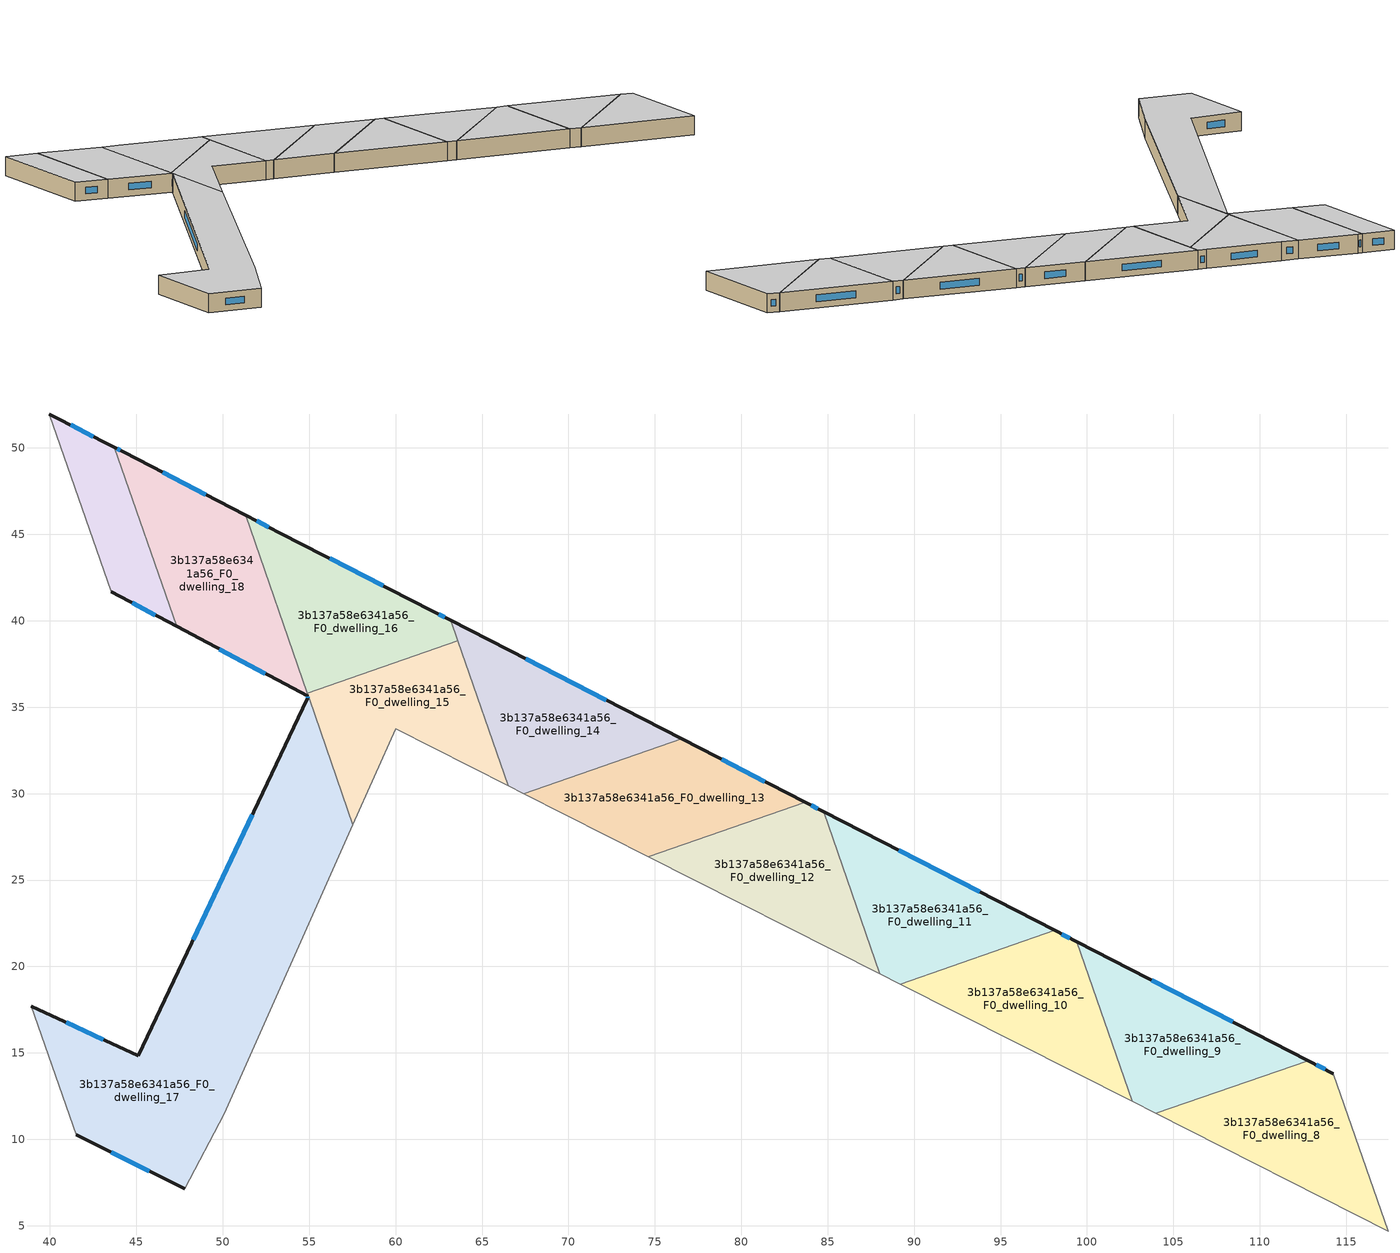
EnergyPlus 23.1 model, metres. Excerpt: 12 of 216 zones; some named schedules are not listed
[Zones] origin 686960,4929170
3b137a58e6341a56_F0_dwelling_10
 floor ground (EU_floor_Construction): 99.41,21.43 102.61,12.19 89.2,18.98 98.14,22.08 z0
 wall outside (EU_wall_Construction): 99.41,21.43 98.14,22.08 z0:3
 wall adiabatic (EU_wall_Construction): 89.2,18.98 102.61,12.19 z0:3
 wall to 3b137a58e6341a56_F0_dwelling_11 (EU_wall_Construction): 98.14,22.08 89.2,18.98 z0:3
 wall to 3b137a58e6341a56_F0_dwelling_9 (EU_wall_Construction): 102.61,12.19 99.41,21.43 z0:3
 window (EU_Window_Construction): 98.99,21.64 98.55,21.87 z0.98:2.02
 ceiling to 3b137a58e6341a56_F1_dwelling_10 (EU_floor_Construction): 102.61,12.19 99.41,21.43 98.14,22.08 89.2,18.98 z3
3b137a58e6341a56_F0_dwelling_11
 floor ground (EU_floor_Construction): 98.14,22.08 89.2,18.98 88.02,19.57 84.77,28.95 z0
 wall outside (EU_wall_Construction): 98.14,22.08 84.77,28.95 z0:3
 wall adiabatic (EU_wall_Construction): 88.02,19.57 89.2,18.98 z0:3
 wall to 3b137a58e6341a56_F0_dwelling_12 (EU_wall_Construction): 84.77,28.95 88.02,19.57 z0:3
 window (EU_Window_Construction): 93.79,24.31 89.11,26.71 z0.98:2.02
 ceiling to 3b137a58e6341a56_F1_dwelling_11 (EU_floor_Construction): 98.14,22.08 84.77,28.95 88.02,19.57 89.2,18.98 z3
3b137a58e6341a56_F0_dwelling_12
 floor ground (EU_floor_Construction): 84.77,28.95 88.02,19.57 74.62,26.35 83.69,29.5 z0
 wall outside (EU_wall_Construction): 84.77,28.95 83.69,29.5 z0:3
 wall adiabatic (EU_wall_Construction): 74.62,26.35 88.02,19.57 z0:3
 wall to 3b137a58e6341a56_F0_dwelling_13 (EU_wall_Construction): 83.69,29.5 74.62,26.35 z0:3
 window (EU_Window_Construction): 84.42,29.13 84.04,29.32 z0.98:2.02
 ceiling to 3b137a58e6341a56_F1_dwelling_12 (EU_floor_Construction): 88.02,19.57 84.77,28.95 83.69,29.5 74.62,26.35 z3
3b137a58e6341a56_F0_dwelling_13
 floor ground (EU_floor_Construction): 83.69,29.5 74.62,26.35 67.41,30 76.54,33.17 z0
 wall outside (EU_wall_Construction): 83.69,29.5 76.54,33.17 z0:3
 wall adiabatic (EU_wall_Construction): 67.41,30 74.62,26.35 z0:3
 wall to 3b137a58e6341a56_F0_dwelling_14 (EU_wall_Construction): 76.54,33.17 67.41,30 z0:3
 window (EU_Window_Construction): 81.36,30.69 78.87,31.98 z0.98:2.02
 ceiling to 3b137a58e6341a56_F1_dwelling_13 (EU_floor_Construction): 83.69,29.5 76.54,33.17 67.41,30 74.62,26.35 z3
3b137a58e6341a56_F0_dwelling_14
 floor ground (EU_floor_Construction): 76.54,33.17 67.41,30 66.52,30.46 63.2,40.03 z0
 wall outside (EU_wall_Construction): 76.54,33.17 63.2,40.03 z0:3
 wall adiabatic (EU_wall_Construction): 66.52,30.46 67.41,30 z0:3
 wall to 3b137a58e6341a56_F0_dwelling_15 (EU_wall_Construction): 63.61,38.84 66.52,30.46 z0:3
 wall to 3b137a58e6341a56_F0_dwelling_16 (EU_wall_Construction): 63.2,40.03 63.61,38.84 z0:3
 window (EU_Window_Construction): 72.2,35.4 67.54,37.8 z0.98:2.02
 ceiling to 3b137a58e6341a56_F1_dwelling_14 (EU_floor_Construction): 76.54,33.17 63.2,40.03 66.52,30.46 67.41,30 z3
3b137a58e6341a56_F0_dwelling_15
 floor ground (EU_floor_Construction): 63.61,38.84 66.52,30.46 60,33.75 57.54,28.21 54.89,35.82 z0
 wall adiabatic (EU_wall_Construction): 57.54,28.21 60,33.75 66.52,30.46 z0:3
 wall to 3b137a58e6341a56_F0_dwelling_17 (EU_wall_Construction): 55.03,35.42 57.54,28.21 z0:3
 wall to 3b137a58e6341a56_F0_dwelling_16 (EU_wall_Construction): 63.61,38.84 54.89,35.82 z0:3
 wall to 3b137a58e6341a56_F0_dwelling_18 (EU_wall_Construction): 54.89,35.82 55.03,35.42 z0:3
 ceiling to 3b137a58e6341a56_F1_dwelling_15 (EU_floor_Construction): 66.52,30.46 63.61,38.84 54.89,35.82 57.54,28.21 60,33.75 z3
3b137a58e6341a56_F0_dwelling_16
 floor ground (EU_floor_Construction): 62.15,40.56 63.2,40.03 63.61,38.84 54.89,35.82 51.32,46.11 53.32,45.07 z0
 wall outside (EU_wall_Construction): 63.2,40.03 62.15,40.56 53.32,45.07 51.32,46.11 z0:3
 wall to 3b137a58e6341a56_F0_dwelling_18 (EU_wall_Construction): 51.32,46.11 54.89,35.82 z0:3
 window (EU_Window_Construction): 52.67,45.41 51.97,45.77 / 59.28,42.03 56.19,43.61 / 62.86,40.2 62.49,40.39 z0.98:2.02
 ceiling to 3b137a58e6341a56_F1_dwelling_16 (EU_floor_Construction): 63.61,38.84 63.2,40.03 62.15,40.56 53.32,45.07 51.32,46.11 54.89,35.82 z3
3b137a58e6341a56_F0_dwelling_17
 floor ground (EU_floor_Construction): 55.03,35.42 57.54,28.21 50.1,11.49 47.81,7.13 41.52,10.25 38.93,17.7 45.1,14.83 54.89,35.5 z0
 wall outside (EU_wall_Construction): 54.89,35.5 45.1,14.83 38.93,17.7 / 41.52,10.25 47.81,7.13 z0:3
 wall to 3b137a58e6341a56_F0_dwelling_18 (EU_wall_Construction): 55.03,35.42 54.89,35.5 z0:3
 wall adiabatic (EU_wall_Construction): 47.81,7.13 50.1,11.49 57.54,28.21 z0:3
 wall to 3b137a58e6341a56_F0_dwelling_29 (EU_wall_Construction): 38.93,17.7 41.52,10.25 z0:3
 window (EU_Window_Construction): 51.7,28.77 48.28,21.55 / 43.56,9.24 45.76,8.15 / 43.09,15.76 40.94,16.77 z0.98:2.02
 ceiling to 3b137a58e6341a56_F1_dwelling_17 (EU_floor_Construction): 50.1,11.49 57.54,28.21 55.03,35.42 54.89,35.5 45.1,14.83 38.93,17.7 41.52,10.25 47.81,7.13 z3
3b137a58e6341a56_F0_dwelling_18
 floor ground (EU_floor_Construction): 51.32,46.11 55.03,35.42 54.89,35.5 54.95,35.63 47.33,39.67 43.74,50.03 44.24,49.77 z0
 wall outside (EU_wall_Construction): 47.33,39.67 54.95,35.63 54.89,35.5 / 51.32,46.11 44.24,49.77 43.74,50.03 z0:3
 wall to 3b137a58e6341a56_F0_dwelling_19 (EU_wall_Construction): 43.74,50.03 47.33,39.67 z0:3
 window (EU_Window_Construction): 54.93,35.59 54.91,35.54 / 49.81,38.36 52.47,36.95 / 44.08,49.86 43.9,49.95 / 49.02,47.3 46.54,48.58 z0.98:2.02
 ceiling to 3b137a58e6341a56_F1_dwelling_18 (EU_floor_Construction): 55.03,35.42 51.32,46.11 44.24,49.77 43.74,50.03 47.33,39.67 54.95,35.63 54.89,35.5 z3
3b137a58e6341a56_F0_dwelling_19
 floor ground (EU_floor_Construction): 43.74,50.03 47.33,39.67 43.54,41.68 39.97,51.96 z0
 wall outside (EU_wall_Construction): 43.74,50.03 39.97,51.96 / 43.54,41.68 47.33,39.67 z0:3
 wall to 3b137a58e6341a56_F0_dwelling_20 (EU_wall_Construction): 39.97,51.96 43.54,41.68 z0:3
 window (EU_Window_Construction): 42.51,50.66 41.2,51.33 / 44.77,41.03 46.1,40.33 z0.98:2.02
 ceiling to 3b137a58e6341a56_F1_dwelling_19 (EU_floor_Construction): 47.33,39.67 43.74,50.03 39.97,51.96 43.54,41.68 z3
3b137a58e6341a56_F0_dwelling_8
 floor ground (EU_floor_Construction): 114.26,13.8 117.42,4.7 103.98,11.5 112.79,14.55 z0
 wall outside (EU_wall_Construction): 114.26,13.8 112.79,14.55 z0:3
 wall adiabatic (EU_wall_Construction): 103.98,11.5 117.42,4.7 z0:3
 wall to 3b137a58e6341a56_F0_dwelling_9 (EU_wall_Construction): 112.79,14.55 103.98,11.5 z0:3
 wall to 3b137a58e6341a56_F0_dwelling_7 (EU_wall_Construction): 117.42,4.7 114.26,13.8 z0:3
 window (EU_Window_Construction): 113.78,14.04 113.27,14.31 z0.98:2.02
 ceiling to 3b137a58e6341a56_F1_dwelling_8 (EU_floor_Construction): 117.42,4.7 114.26,13.8 112.79,14.55 103.98,11.5 z3
3b137a58e6341a56_F0_dwelling_9
 floor ground (EU_floor_Construction): 112.79,14.55 103.98,11.5 102.61,12.19 99.41,21.43 z0
 wall outside (EU_wall_Construction): 112.79,14.55 99.41,21.43 z0:3
 wall adiabatic (EU_wall_Construction): 102.61,12.19 103.98,11.5 z0:3
 window (EU_Window_Construction): 108.44,16.79 103.76,19.19 z0.98:2.02
 ceiling to 3b137a58e6341a56_F1_dwelling_9 (EU_floor_Construction): 112.79,14.55 99.41,21.43 102.61,12.19 103.98,11.5 z3
[Building]
EU S2 Campaign: North Axis=0; Terrain=City; Solar Distribution=FullExterior
[Site:Location]
Bologna: Latitude=44.5; Longitude=11.25; Time Zone=1; Elevation=37
[SizingPeriod:WeatherFileDays]
AnnualSizingPeriod: Begin Month=1; Begin Day of Month=1; End Month=12; End Day of Month=31; Day of Week for Start Day=Monday; Use Weather File Daylight Saving Period=No; Use Weather File Rain and Snow Indicators=No
[MATERIAL]
EU_InternalMass_Material: Roughness=MediumRough; Thickness=0.1; Conductivity=1; Density=1800; Specific Heat=900; Thermal Absorptance=0.9; Solar Absorptance=0.7; Visible Absorptance=0.7
[MATERIAL:NOMASS] Roughness=MediumRough; Thermal Absorptance=0.9; Solar Absorptance=0.7; Visible Absorptance=0.7
Name | Thermal Resistance
EU_wall_NoMass | 0.905828
EU_floor_NoMass | 0.67114
[WINDOWMATERIAL:SIMPLEGLAZINGSYSTEM]
EU_Window_SimpleGlazing: UFactor=4.52486; Solar Heat Gain Coefficient=0.85; Visible Transmittance=0.85
[CONSTRUCTION]
EU_wall_Construction: EU_wall_NoMass
EU_floor_Construction: EU_floor_NoMass
EU_Window_Construction: EU_Window_SimpleGlazing
EU_InternalMass_Construction: EU_InternalMass_Material
[ZONE] Type=1; Multiplier=1; Ceiling Height=autocalculate; Floor Area=autocalculate; Part of Total Floor Area=Yes
Name | Volume
3b137a58e6341a56_F0_dwelling_0; 3b137a58e6341a56_F1_dwelling_0; 3b137a58e6341a56_F2_dwelling_0; 3b137a58e6341a56_F3_dwelling_0; 3b137a58e6341a56_F4_dwelling_0; 3b137a58e6341a56_F5_dwelling_0 | 167.907
3b137a58e6341a56_F6_dwelling_0 | 108.262
3b137a58e6341a56_F0_dwelling_1; 3b137a58e6341a56_F1_dwelling_1; 3b137a58e6341a56_F2_dwelling_1; 3b137a58e6341a56_F3_dwelling_1; 3b137a58e6341a56_F4_dwelling_1; 3b137a58e6341a56_F5_dwelling_1 | 167.912
3b137a58e6341a56_F6_dwelling_1 | 106.897
3b137a58e6341a56_F0_dwelling_10 | 167.909
3b137a58e6341a56_F6_dwelling_10 | 123.267
3b137a58e6341a56_F0_dwelling_11 | 167.903
3b137a58e6341a56_F0_dwelling_12; 3b137a58e6341a56_F0_dwelling_9 | 167.899
3b137a58e6341a56_F0_dwelling_13; 3b137a58e6341a56_F0_dwelling_2; 3b137a58e6341a56_F1_dwelling_2; 3b137a58e6341a56_F2_dwelling_2; 3b137a58e6341a56_F3_dwelling_2; 3b137a58e6341a56_F4_dwelling_2; 3b137a58e6341a56_F5_dwelling_2 | 167.9
3b137a58e6341a56_F0_dwelling_14 | 167.892
3b137a58e6341a56_F0_dwelling_15; 3b137a58e6341a56_F0_dwelling_3; 3b137a58e6341a56_F1_dwelling_3; 3b137a58e6341a56_F2_dwelling_3; 3b137a58e6341a56_F3_dwelling_3; 3b137a58e6341a56_F4_dwelling_3; 3b137a58e6341a56_F5_dwelling_3; 3b137a58e6341a56_F0_dwelling_5; 3b137a58e6341a56_F1_dwelling_5; 3b137a58e6341a56_F2_dwelling_5; 3b137a58e6341a56_F3_dwelling_5; 3b137a58e6341a56_F4_dwelling_5; 3b137a58e6341a56_F5_dwelling_5 | 167.914
3b137a58e6341a56_F0_dwelling_16 | 167.887
3b137a58e6341a56_F0_dwelling_17 | 514.871
3b137a58e6341a56_F0_dwelling_18 | 194.532
3b137a58e6341a56_F0_dwelling_19 | 95.7202
3b137a58e6341a56_F6_dwelling_2 | 112.59
3b137a58e6341a56_F6_dwelling_3 | 113.398
3b137a58e6341a56_F0_dwelling_4; 3b137a58e6341a56_F1_dwelling_4; 3b137a58e6341a56_F2_dwelling_4; 3b137a58e6341a56_F3_dwelling_4; 3b137a58e6341a56_F4_dwelling_4; 3b137a58e6341a56_F5_dwelling_4 | 167.882
3b137a58e6341a56_F6_dwelling_4 | 121.302
3b137a58e6341a56_F6_dwelling_5 | 120.108
3b137a58e6341a56_F0_dwelling_6; 3b137a58e6341a56_F1_dwelling_6; 3b137a58e6341a56_F2_dwelling_6; 3b137a58e6341a56_F3_dwelling_6; 3b137a58e6341a56_F4_dwelling_6; 3b137a58e6341a56_F5_dwelling_6 | 167.893
3b137a58e6341a56_F6_dwelling_6 | 120.806
3b137a58e6341a56_F0_dwelling_7; 3b137a58e6341a56_F1_dwelling_7; 3b137a58e6341a56_F2_dwelling_7; 3b137a58e6341a56_F3_dwelling_7; 3b137a58e6341a56_F4_dwelling_7; 3b137a58e6341a56_F5_dwelling_7 | 167.877
3b137a58e6341a56_F6_dwelling_7 | 117.447
3b137a58e6341a56_F0_dwelling_8 | 167.924
3b137a58e6341a56_F6_dwelling_8 | 120.493
3b137a58e6341a56_F6_dwelling_9 | 118.754
[INTERNALMASS] Construction=EU_InternalMass_Construction
Name | Zone or ZoneList | Surface Area
3b137a58e6341a56_F0_dwelling_0_EU_InternalMass | 3b137a58e6341a56_F0_dwelling_0 | 55.9705
3b137a58e6341a56_F0_dwelling_1_EU_InternalMass | 3b137a58e6341a56_F0_dwelling_1 | 55.9655
3b137a58e6341a56_F0_dwelling_2_EU_InternalMass | 3b137a58e6341a56_F0_dwelling_2 | 55.9679
3b137a58e6341a56_F0_dwelling_3_EU_InternalMass | 3b137a58e6341a56_F0_dwelling_3 | 55.9704
3b137a58e6341a56_F0_dwelling_4_EU_InternalMass | 3b137a58e6341a56_F0_dwelling_4 | 55.9579
3b137a58e6341a56_F0_dwelling_5_EU_InternalMass | 3b137a58e6341a56_F0_dwelling_5 | 55.9728
3b137a58e6341a56_F0_dwelling_6_EU_InternalMass | 3b137a58e6341a56_F0_dwelling_6 | 55.9654
3b137a58e6341a56_F0_dwelling_7_EU_InternalMass | 3b137a58e6341a56_F0_dwelling_7 | 55.9592
3b137a58e6341a56_F0_dwelling_8_EU_InternalMass | 3b137a58e6341a56_F0_dwelling_8 | 55.9697
3b137a58e6341a56_F0_dwelling_9_EU_InternalMass | 3b137a58e6341a56_F0_dwelling_9 | 55.9686
3b137a58e6341a56_F0_dwelling_10_EU_InternalMass | 3b137a58e6341a56_F0_dwelling_10 | 55.9659
3b137a58e6341a56_F0_dwelling_11_EU_InternalMass | 3b137a58e6341a56_F0_dwelling_11 | 55.9661
3b137a58e6341a56_F0_dwelling_12_EU_InternalMass | 3b137a58e6341a56_F0_dwelling_12 | 55.9705
3b137a58e6341a56_F0_dwelling_13_EU_InternalMass | 3b137a58e6341a56_F0_dwelling_13 | 55.9664
3b137a58e6341a56_F0_dwelling_14_EU_InternalMass | 3b137a58e6341a56_F0_dwelling_14 | 55.9632
3b137a58e6341a56_F0_dwelling_15_EU_InternalMass | 3b137a58e6341a56_F0_dwelling_15 | 55.9719
3b137a58e6341a56_F0_dwelling_16_EU_InternalMass | 3b137a58e6341a56_F0_dwelling_16 | 55.961
3b137a58e6341a56_F0_dwelling_17_EU_InternalMass | 3b137a58e6341a56_F0_dwelling_17 | 171.612
3b137a58e6341a56_F0_dwelling_18_EU_InternalMass | 3b137a58e6341a56_F0_dwelling_18 | 64.8456
3b137a58e6341a56_F0_dwelling_19_EU_InternalMass | 3b137a58e6341a56_F0_dwelling_19 | 31.9066
3b137a58e6341a56_F1_dwelling_0_EU_InternalMass | 3b137a58e6341a56_F1_dwelling_0 | 55.9705
3b137a58e6341a56_F1_dwelling_1_EU_InternalMass | 3b137a58e6341a56_F1_dwelling_1 | 55.9655
3b137a58e6341a56_F1_dwelling_2_EU_InternalMass | 3b137a58e6341a56_F1_dwelling_2 | 55.9679
3b137a58e6341a56_F1_dwelling_3_EU_InternalMass | 3b137a58e6341a56_F1_dwelling_3 | 55.9704
3b137a58e6341a56_F1_dwelling_4_EU_InternalMass | 3b137a58e6341a56_F1_dwelling_4 | 55.9579
3b137a58e6341a56_F1_dwelling_5_EU_InternalMass | 3b137a58e6341a56_F1_dwelling_5 | 55.9728
3b137a58e6341a56_F1_dwelling_6_EU_InternalMass | 3b137a58e6341a56_F1_dwelling_6 | 55.9654
3b137a58e6341a56_F1_dwelling_7_EU_InternalMass | 3b137a58e6341a56_F1_dwelling_7 | 55.9592
3b137a58e6341a56_F2_dwelling_0_EU_InternalMass | 3b137a58e6341a56_F2_dwelling_0 | 55.9705
3b137a58e6341a56_F2_dwelling_1_EU_InternalMass | 3b137a58e6341a56_F2_dwelling_1 | 55.9655
3b137a58e6341a56_F2_dwelling_2_EU_InternalMass | 3b137a58e6341a56_F2_dwelling_2 | 55.9679
3b137a58e6341a56_F2_dwelling_3_EU_InternalMass | 3b137a58e6341a56_F2_dwelling_3 | 55.9704
3b137a58e6341a56_F2_dwelling_4_EU_InternalMass | 3b137a58e6341a56_F2_dwelling_4 | 55.9579
3b137a58e6341a56_F2_dwelling_5_EU_InternalMass | 3b137a58e6341a56_F2_dwelling_5 | 55.9728
3b137a58e6341a56_F2_dwelling_6_EU_InternalMass | 3b137a58e6341a56_F2_dwelling_6 | 55.9654
3b137a58e6341a56_F2_dwelling_7_EU_InternalMass | 3b137a58e6341a56_F2_dwelling_7 | 55.9592
3b137a58e6341a56_F3_dwelling_0_EU_InternalMass | 3b137a58e6341a56_F3_dwelling_0 | 55.9705
3b137a58e6341a56_F3_dwelling_1_EU_InternalMass | 3b137a58e6341a56_F3_dwelling_1 | 55.9655
3b137a58e6341a56_F3_dwelling_2_EU_InternalMass | 3b137a58e6341a56_F3_dwelling_2 | 55.9679
3b137a58e6341a56_F3_dwelling_3_EU_InternalMass | 3b137a58e6341a56_F3_dwelling_3 | 55.9704
3b137a58e6341a56_F3_dwelling_4_EU_InternalMass | 3b137a58e6341a56_F3_dwelling_4 | 55.9579
3b137a58e6341a56_F3_dwelling_5_EU_InternalMass | 3b137a58e6341a56_F3_dwelling_5 | 55.9728
3b137a58e6341a56_F3_dwelling_6_EU_InternalMass | 3b137a58e6341a56_F3_dwelling_6 | 55.9654
3b137a58e6341a56_F3_dwelling_7_EU_InternalMass | 3b137a58e6341a56_F3_dwelling_7 | 55.9592
3b137a58e6341a56_F4_dwelling_0_EU_InternalMass | 3b137a58e6341a56_F4_dwelling_0 | 55.9705
3b137a58e6341a56_F4_dwelling_1_EU_InternalMass | 3b137a58e6341a56_F4_dwelling_1 | 55.9655
3b137a58e6341a56_F4_dwelling_2_EU_InternalMass | 3b137a58e6341a56_F4_dwelling_2 | 55.9679
3b137a58e6341a56_F4_dwelling_3_EU_InternalMass | 3b137a58e6341a56_F4_dwelling_3 | 55.9704
3b137a58e6341a56_F4_dwelling_4_EU_InternalMass | 3b137a58e6341a56_F4_dwelling_4 | 55.9579
3b137a58e6341a56_F4_dwelling_5_EU_InternalMass | 3b137a58e6341a56_F4_dwelling_5 | 55.9728
3b137a58e6341a56_F4_dwelling_6_EU_InternalMass | 3b137a58e6341a56_F4_dwelling_6 | 55.9654
3b137a58e6341a56_F4_dwelling_7_EU_InternalMass | 3b137a58e6341a56_F4_dwelling_7 | 55.9592
3b137a58e6341a56_F5_dwelling_0_EU_InternalMass | 3b137a58e6341a56_F5_dwelling_0 | 55.9705
3b137a58e6341a56_F5_dwelling_1_EU_InternalMass | 3b137a58e6341a56_F5_dwelling_1 | 55.9655
3b137a58e6341a56_F5_dwelling_2_EU_InternalMass | 3b137a58e6341a56_F5_dwelling_2 | 55.9679
3b137a58e6341a56_F5_dwelling_3_EU_InternalMass | 3b137a58e6341a56_F5_dwelling_3 | 55.9704
3b137a58e6341a56_F5_dwelling_4_EU_InternalMass | 3b137a58e6341a56_F5_dwelling_4 | 55.9579
3b137a58e6341a56_F5_dwelling_5_EU_InternalMass | 3b137a58e6341a56_F5_dwelling_5 | 55.9728
3b137a58e6341a56_F5_dwelling_6_EU_InternalMass | 3b137a58e6341a56_F5_dwelling_6 | 55.9654
3b137a58e6341a56_F5_dwelling_7_EU_InternalMass | 3b137a58e6341a56_F5_dwelling_7 | 55.9592
3b137a58e6341a56_F6_dwelling_0_EU_InternalMass | 3b137a58e6341a56_F6_dwelling_0 | 36.0814
3b137a58e6341a56_F6_dwelling_1_EU_InternalMass | 3b137a58e6341a56_F6_dwelling_1 | 35.634
3b137a58e6341a56_F6_dwelling_2_EU_InternalMass | 3b137a58e6341a56_F6_dwelling_2 | 37.5308
3b137a58e6341a56_F6_dwelling_3_EU_InternalMass | 3b137a58e6341a56_F6_dwelling_3 | 37.8028
3b137a58e6341a56_F6_dwelling_4_EU_InternalMass | 3b137a58e6341a56_F6_dwelling_4 | 40.4342
3b137a58e6341a56_F6_dwelling_5_EU_InternalMass | 3b137a58e6341a56_F6_dwelling_5 | 40.0361
3b137a58e6341a56_F6_dwelling_6_EU_InternalMass | 3b137a58e6341a56_F6_dwelling_6 | 40.2693
3b137a58e6341a56_F6_dwelling_7_EU_InternalMass | 3b137a58e6341a56_F6_dwelling_7 | 39.1488
3b137a58e6341a56_F6_dwelling_8_EU_InternalMass | 3b137a58e6341a56_F6_dwelling_8 | 40.1645
3b137a58e6341a56_F6_dwelling_9_EU_InternalMass | 3b137a58e6341a56_F6_dwelling_9 | 39.5847
3b137a58e6341a56_F6_dwelling_10_EU_InternalMass | 3b137a58e6341a56_F6_dwelling_10 | 41.0892
[OTHEREQUIPMENT] Fuel Type=Electricity; Design Level Calculation Method=Watts/Area; Power per Zone Floor Area=1; Fraction Latent=0; Fraction Radiant=0; Fraction Lost=0; Carbon Dioxide Generation Rate=0; EndUse Subcategory=EU_Step8_InternalGains
Name | Zone or ZoneList or Space or SpaceList | Schedule
EU_Step8_InternalGain_3b137a58e6341a56_F0_dwelling_0_f000 | 3b137a58e6341a56_F0_dwelling_0 | EU_Step8_GainSchedule_3b137a58e6341a56_F0_dwelling_0_f000
EU_Step8_InternalGain_3b137a58e6341a56_F0_dwelling_1_f000 | 3b137a58e6341a56_F0_dwelling_1 | EU_Step8_GainSchedule_3b137a58e6341a56_F0_dwelling_1_f000
EU_Step8_InternalGain_3b137a58e6341a56_F0_dwelling_2_f000 | 3b137a58e6341a56_F0_dwelling_2 | EU_Step8_GainSchedule_3b137a58e6341a56_F0_dwelling_2_f000
EU_Step8_InternalGain_3b137a58e6341a56_F0_dwelling_3_f000 | 3b137a58e6341a56_F0_dwelling_3 | EU_Step8_GainSchedule_3b137a58e6341a56_F0_dwelling_3_f000
EU_Step8_InternalGain_3b137a58e6341a56_F0_dwelling_4_f000 | 3b137a58e6341a56_F0_dwelling_4 | EU_Step8_GainSchedule_3b137a58e6341a56_F0_dwelling_4_f000
EU_Step8_InternalGain_3b137a58e6341a56_F0_dwelling_5_f000 | 3b137a58e6341a56_F0_dwelling_5 | EU_Step8_GainSchedule_3b137a58e6341a56_F0_dwelling_5_f000
EU_Step8_InternalGain_3b137a58e6341a56_F0_dwelling_6_f000 | 3b137a58e6341a56_F0_dwelling_6 | EU_Step8_GainSchedule_3b137a58e6341a56_F0_dwelling_6_f000
EU_Step8_InternalGain_3b137a58e6341a56_F0_dwelling_7_f000 | 3b137a58e6341a56_F0_dwelling_7 | EU_Step8_GainSchedule_3b137a58e6341a56_F0_dwelling_7_f000
EU_Step8_InternalGain_3b137a58e6341a56_F0_dwelling_8_f000 | 3b137a58e6341a56_F0_dwelling_8 | EU_Step8_GainSchedule_3b137a58e6341a56_F0_dwelling_8_f000
EU_Step8_InternalGain_3b137a58e6341a56_F0_dwelling_9_f000 | 3b137a58e6341a56_F0_dwelling_9 | EU_Step8_GainSchedule_3b137a58e6341a56_F0_dwelling_9_f000
EU_Step8_InternalGain_3b137a58e6341a56_F0_dwelling_10_f000 | 3b137a58e6341a56_F0_dwelling_10 | EU_Step8_GainSchedule_3b137a58e6341a56_F0_dwelling_10_f000
EU_Step8_InternalGain_3b137a58e6341a56_F0_dwelling_11_f000 | 3b137a58e6341a56_F0_dwelling_11 | EU_Step8_GainSchedule_3b137a58e6341a56_F0_dwelling_11_f000
EU_Step8_InternalGain_3b137a58e6341a56_F0_dwelling_12_f000 | 3b137a58e6341a56_F0_dwelling_12 | EU_Step8_GainSchedule_3b137a58e6341a56_F0_dwelling_12_f000
EU_Step8_InternalGain_3b137a58e6341a56_F0_dwelling_13_f000 | 3b137a58e6341a56_F0_dwelling_13 | EU_Step8_GainSchedule_3b137a58e6341a56_F0_dwelling_13_f000
EU_Step8_InternalGain_3b137a58e6341a56_F0_dwelling_14_f000 | 3b137a58e6341a56_F0_dwelling_14 | EU_Step8_GainSchedule_3b137a58e6341a56_F0_dwelling_14_f000
EU_Step8_InternalGain_3b137a58e6341a56_F0_dwelling_15_f000 | 3b137a58e6341a56_F0_dwelling_15 | EU_Step8_GainSchedule_3b137a58e6341a56_F0_dwelling_15_f000
EU_Step8_InternalGain_3b137a58e6341a56_F0_dwelling_16_f000 | 3b137a58e6341a56_F0_dwelling_16 | EU_Step8_GainSchedule_3b137a58e6341a56_F0_dwelling_16_f000
EU_Step8_InternalGain_3b137a58e6341a56_F0_dwelling_17_f000 | 3b137a58e6341a56_F0_dwelling_17 | EU_Step8_GainSchedule_3b137a58e6341a56_F0_dwelling_17_f000
EU_Step8_InternalGain_3b137a58e6341a56_F0_dwelling_18_f000 | 3b137a58e6341a56_F0_dwelling_18 | EU_Step8_GainSchedule_3b137a58e6341a56_F0_dwelling_18_f000
EU_Step8_InternalGain_3b137a58e6341a56_F0_dwelling_19_f000 | 3b137a58e6341a56_F0_dwelling_19 | EU_Step8_GainSchedule_3b137a58e6341a56_F0_dwelling_19_f000
EU_Step8_InternalGain_3b137a58e6341a56_F1_dwelling_0_f000 | 3b137a58e6341a56_F1_dwelling_0 | EU_Step8_GainSchedule_3b137a58e6341a56_F1_dwelling_0_f000
EU_Step8_InternalGain_3b137a58e6341a56_F1_dwelling_1_f000 | 3b137a58e6341a56_F1_dwelling_1 | EU_Step8_GainSchedule_3b137a58e6341a56_F1_dwelling_1_f000
EU_Step8_InternalGain_3b137a58e6341a56_F1_dwelling_2_f000 | 3b137a58e6341a56_F1_dwelling_2 | EU_Step8_GainSchedule_3b137a58e6341a56_F1_dwelling_2_f000
EU_Step8_InternalGain_3b137a58e6341a56_F1_dwelling_3_f000 | 3b137a58e6341a56_F1_dwelling_3 | EU_Step8_GainSchedule_3b137a58e6341a56_F1_dwelling_3_f000
EU_Step8_InternalGain_3b137a58e6341a56_F1_dwelling_4_f000 | 3b137a58e6341a56_F1_dwelling_4 | EU_Step8_GainSchedule_3b137a58e6341a56_F1_dwelling_4_f000
EU_Step8_InternalGain_3b137a58e6341a56_F1_dwelling_5_f000 | 3b137a58e6341a56_F1_dwelling_5 | EU_Step8_GainSchedule_3b137a58e6341a56_F1_dwelling_5_f000
EU_Step8_InternalGain_3b137a58e6341a56_F1_dwelling_6_f000 | 3b137a58e6341a56_F1_dwelling_6 | EU_Step8_GainSchedule_3b137a58e6341a56_F1_dwelling_6_f000
EU_Step8_InternalGain_3b137a58e6341a56_F1_dwelling_7_f000 | 3b137a58e6341a56_F1_dwelling_7 | EU_Step8_GainSchedule_3b137a58e6341a56_F1_dwelling_7_f000
EU_Step8_InternalGain_3b137a58e6341a56_F2_dwelling_0_f000 | 3b137a58e6341a56_F2_dwelling_0 | EU_Step8_GainSchedule_3b137a58e6341a56_F2_dwelling_0_f000
EU_Step8_InternalGain_3b137a58e6341a56_F2_dwelling_1_f000 | 3b137a58e6341a56_F2_dwelling_1 | EU_Step8_GainSchedule_3b137a58e6341a56_F2_dwelling_1_f000
EU_Step8_InternalGain_3b137a58e6341a56_F2_dwelling_2_f000 | 3b137a58e6341a56_F2_dwelling_2 | EU_Step8_GainSchedule_3b137a58e6341a56_F2_dwelling_2_f000
EU_Step8_InternalGain_3b137a58e6341a56_F2_dwelling_3_f000 | 3b137a58e6341a56_F2_dwelling_3 | EU_Step8_GainSchedule_3b137a58e6341a56_F2_dwelling_3_f000
EU_Step8_InternalGain_3b137a58e6341a56_F2_dwelling_4_f000 | 3b137a58e6341a56_F2_dwelling_4 | EU_Step8_GainSchedule_3b137a58e6341a56_F2_dwelling_4_f000
EU_Step8_InternalGain_3b137a58e6341a56_F2_dwelling_5_f000 | 3b137a58e6341a56_F2_dwelling_5 | EU_Step8_GainSchedule_3b137a58e6341a56_F2_dwelling_5_f000
EU_Step8_InternalGain_3b137a58e6341a56_F2_dwelling_6_f000 | 3b137a58e6341a56_F2_dwelling_6 | EU_Step8_GainSchedule_3b137a58e6341a56_F2_dwelling_6_f000
EU_Step8_InternalGain_3b137a58e6341a56_F2_dwelling_7_f000 | 3b137a58e6341a56_F2_dwelling_7 | EU_Step8_GainSchedule_3b137a58e6341a56_F2_dwelling_7_f000
EU_Step8_InternalGain_3b137a58e6341a56_F3_dwelling_0_f000 | 3b137a58e6341a56_F3_dwelling_0 | EU_Step8_GainSchedule_3b137a58e6341a56_F3_dwelling_0_f000
EU_Step8_InternalGain_3b137a58e6341a56_F3_dwelling_1_f000 | 3b137a58e6341a56_F3_dwelling_1 | EU_Step8_GainSchedule_3b137a58e6341a56_F3_dwelling_1_f000
EU_Step8_InternalGain_3b137a58e6341a56_F3_dwelling_2_f000 | 3b137a58e6341a56_F3_dwelling_2 | EU_Step8_GainSchedule_3b137a58e6341a56_F3_dwelling_2_f000
EU_Step8_InternalGain_3b137a58e6341a56_F3_dwelling_3_f000 | 3b137a58e6341a56_F3_dwelling_3 | EU_Step8_GainSchedule_3b137a58e6341a56_F3_dwelling_3_f000
EU_Step8_InternalGain_3b137a58e6341a56_F3_dwelling_4_f000 | 3b137a58e6341a56_F3_dwelling_4 | EU_Step8_GainSchedule_3b137a58e6341a56_F3_dwelling_4_f000
EU_Step8_InternalGain_3b137a58e6341a56_F3_dwelling_5_f000 | 3b137a58e6341a56_F3_dwelling_5 | EU_Step8_GainSchedule_3b137a58e6341a56_F3_dwelling_5_f000
EU_Step8_InternalGain_3b137a58e6341a56_F3_dwelling_6_f000 | 3b137a58e6341a56_F3_dwelling_6 | EU_Step8_GainSchedule_3b137a58e6341a56_F3_dwelling_6_f000
EU_Step8_InternalGain_3b137a58e6341a56_F3_dwelling_7_f000 | 3b137a58e6341a56_F3_dwelling_7 | EU_Step8_GainSchedule_3b137a58e6341a56_F3_dwelling_7_f000
EU_Step8_InternalGain_3b137a58e6341a56_F4_dwelling_0_f000 | 3b137a58e6341a56_F4_dwelling_0 | EU_Step8_GainSchedule_3b137a58e6341a56_F4_dwelling_0_f000
EU_Step8_InternalGain_3b137a58e6341a56_F4_dwelling_1_f000 | 3b137a58e6341a56_F4_dwelling_1 | EU_Step8_GainSchedule_3b137a58e6341a56_F4_dwelling_1_f000
EU_Step8_InternalGain_3b137a58e6341a56_F4_dwelling_2_f000 | 3b137a58e6341a56_F4_dwelling_2 | EU_Step8_GainSchedule_3b137a58e6341a56_F4_dwelling_2_f000
EU_Step8_InternalGain_3b137a58e6341a56_F4_dwelling_3_f000 | 3b137a58e6341a56_F4_dwelling_3 | EU_Step8_GainSchedule_3b137a58e6341a56_F4_dwelling_3_f000
EU_Step8_InternalGain_3b137a58e6341a56_F4_dwelling_4_f000 | 3b137a58e6341a56_F4_dwelling_4 | EU_Step8_GainSchedule_3b137a58e6341a56_F4_dwelling_4_f000
EU_Step8_InternalGain_3b137a58e6341a56_F4_dwelling_5_f000 | 3b137a58e6341a56_F4_dwelling_5 | EU_Step8_GainSchedule_3b137a58e6341a56_F4_dwelling_5_f000
EU_Step8_InternalGain_3b137a58e6341a56_F4_dwelling_6_f000 | 3b137a58e6341a56_F4_dwelling_6 | EU_Step8_GainSchedule_3b137a58e6341a56_F4_dwelling_6_f000
EU_Step8_InternalGain_3b137a58e6341a56_F4_dwelling_7_f000 | 3b137a58e6341a56_F4_dwelling_7 | EU_Step8_GainSchedule_3b137a58e6341a56_F4_dwelling_7_f000
EU_Step8_InternalGain_3b137a58e6341a56_F5_dwelling_0_f000 | 3b137a58e6341a56_F5_dwelling_0 | EU_Step8_GainSchedule_3b137a58e6341a56_F5_dwelling_0_f000
EU_Step8_InternalGain_3b137a58e6341a56_F5_dwelling_1_f000 | 3b137a58e6341a56_F5_dwelling_1 | EU_Step8_GainSchedule_3b137a58e6341a56_F5_dwelling_1_f000
EU_Step8_InternalGain_3b137a58e6341a56_F5_dwelling_2_f000 | 3b137a58e6341a56_F5_dwelling_2 | EU_Step8_GainSchedule_3b137a58e6341a56_F5_dwelling_2_f000
EU_Step8_InternalGain_3b137a58e6341a56_F5_dwelling_3_f000 | 3b137a58e6341a56_F5_dwelling_3 | EU_Step8_GainSchedule_3b137a58e6341a56_F5_dwelling_3_f000
EU_Step8_InternalGain_3b137a58e6341a56_F5_dwelling_4_f000 | 3b137a58e6341a56_F5_dwelling_4 | EU_Step8_GainSchedule_3b137a58e6341a56_F5_dwelling_4_f000
EU_Step8_InternalGain_3b137a58e6341a56_F5_dwelling_5_f000 | 3b137a58e6341a56_F5_dwelling_5 | EU_Step8_GainSchedule_3b137a58e6341a56_F5_dwelling_5_f000
EU_Step8_InternalGain_3b137a58e6341a56_F5_dwelling_6_f000 | 3b137a58e6341a56_F5_dwelling_6 | EU_Step8_GainSchedule_3b137a58e6341a56_F5_dwelling_6_f000
EU_Step8_InternalGain_3b137a58e6341a56_F5_dwelling_7_f000 | 3b137a58e6341a56_F5_dwelling_7 | EU_Step8_GainSchedule_3b137a58e6341a56_F5_dwelling_7_f000
EU_Step8_InternalGain_3b137a58e6341a56_F6_dwelling_0_f000 | 3b137a58e6341a56_F6_dwelling_0 | EU_Step8_GainSchedule_3b137a58e6341a56_F6_dwelling_0_f000
EU_Step8_InternalGain_3b137a58e6341a56_F6_dwelling_1_f000 | 3b137a58e6341a56_F6_dwelling_1 | EU_Step8_GainSchedule_3b137a58e6341a56_F6_dwelling_1_f000
EU_Step8_InternalGain_3b137a58e6341a56_F6_dwelling_2_f000 | 3b137a58e6341a56_F6_dwelling_2 | EU_Step8_GainSchedule_3b137a58e6341a56_F6_dwelling_2_f000
EU_Step8_InternalGain_3b137a58e6341a56_F6_dwelling_3_f000 | 3b137a58e6341a56_F6_dwelling_3 | EU_Step8_GainSchedule_3b137a58e6341a56_F6_dwelling_3_f000
EU_Step8_InternalGain_3b137a58e6341a56_F6_dwelling_4_f000 | 3b137a58e6341a56_F6_dwelling_4 | EU_Step8_GainSchedule_3b137a58e6341a56_F6_dwelling_4_f000
EU_Step8_InternalGain_3b137a58e6341a56_F6_dwelling_5_f000 | 3b137a58e6341a56_F6_dwelling_5 | EU_Step8_GainSchedule_3b137a58e6341a56_F6_dwelling_5_f000
EU_Step8_InternalGain_3b137a58e6341a56_F6_dwelling_6_f000 | 3b137a58e6341a56_F6_dwelling_6 | EU_Step8_GainSchedule_3b137a58e6341a56_F6_dwelling_6_f000
EU_Step8_InternalGain_3b137a58e6341a56_F6_dwelling_7_f000 | 3b137a58e6341a56_F6_dwelling_7 | EU_Step8_GainSchedule_3b137a58e6341a56_F6_dwelling_7_f000
EU_Step8_InternalGain_3b137a58e6341a56_F6_dwelling_8_f000 | 3b137a58e6341a56_F6_dwelling_8 | EU_Step8_GainSchedule_3b137a58e6341a56_F6_dwelling_8_f000
EU_Step8_InternalGain_3b137a58e6341a56_F6_dwelling_9_f000 | 3b137a58e6341a56_F6_dwelling_9 | EU_Step8_GainSchedule_3b137a58e6341a56_F6_dwelling_9_f000
EU_Step8_InternalGain_3b137a58e6341a56_F6_dwelling_10_f000 | 3b137a58e6341a56_F6_dwelling_10 | EU_Step8_GainSchedule_3b137a58e6341a56_F6_dwelling_10_f000
[ZONEVENTILATION:DESIGNFLOWRATE] Schedule=EU_AlwaysOn; Design Flow Rate Calculation Method=AirChanges/Hour; Air Changes per Hour=0.73129; Ventilation Type=Natural; Fan Pressure Rise=0; Fan Total Efficiency=1; Constant Term Coefficient=1; Temperature Term Coefficient=0; Velocity Term Coefficient=0; Velocity Squared Term Coefficient=0; Minimum Indoor Temperature=-100; Maximum Indoor Temperature=100; Delta Temperature=-100; Minimum Outdoor Temperature=-100; Maximum Outdoor Temperature=100; Maximum Wind Speed=40
Name | Zone or ZoneList or Space or SpaceList
EU_ConstantAir_3b137a58e6341a56_F0_dwelling_0 | 3b137a58e6341a56_F0_dwelling_0
EU_ConstantAir_3b137a58e6341a56_F0_dwelling_1 | 3b137a58e6341a56_F0_dwelling_1
EU_ConstantAir_3b137a58e6341a56_F0_dwelling_2 | 3b137a58e6341a56_F0_dwelling_2
EU_ConstantAir_3b137a58e6341a56_F0_dwelling_3 | 3b137a58e6341a56_F0_dwelling_3
EU_ConstantAir_3b137a58e6341a56_F0_dwelling_4 | 3b137a58e6341a56_F0_dwelling_4
EU_ConstantAir_3b137a58e6341a56_F0_dwelling_5 | 3b137a58e6341a56_F0_dwelling_5
EU_ConstantAir_3b137a58e6341a56_F0_dwelling_6 | 3b137a58e6341a56_F0_dwelling_6
EU_ConstantAir_3b137a58e6341a56_F0_dwelling_7 | 3b137a58e6341a56_F0_dwelling_7
EU_ConstantAir_3b137a58e6341a56_F0_dwelling_8 | 3b137a58e6341a56_F0_dwelling_8
EU_ConstantAir_3b137a58e6341a56_F0_dwelling_9 | 3b137a58e6341a56_F0_dwelling_9
EU_ConstantAir_3b137a58e6341a56_F0_dwelling_10 | 3b137a58e6341a56_F0_dwelling_10
EU_ConstantAir_3b137a58e6341a56_F0_dwelling_11 | 3b137a58e6341a56_F0_dwelling_11
EU_ConstantAir_3b137a58e6341a56_F0_dwelling_12 | 3b137a58e6341a56_F0_dwelling_12
EU_ConstantAir_3b137a58e6341a56_F0_dwelling_13 | 3b137a58e6341a56_F0_dwelling_13
EU_ConstantAir_3b137a58e6341a56_F0_dwelling_14 | 3b137a58e6341a56_F0_dwelling_14
EU_ConstantAir_3b137a58e6341a56_F0_dwelling_15 | 3b137a58e6341a56_F0_dwelling_15
EU_ConstantAir_3b137a58e6341a56_F0_dwelling_16 | 3b137a58e6341a56_F0_dwelling_16
EU_ConstantAir_3b137a58e6341a56_F0_dwelling_17 | 3b137a58e6341a56_F0_dwelling_17
EU_ConstantAir_3b137a58e6341a56_F0_dwelling_18 | 3b137a58e6341a56_F0_dwelling_18
EU_ConstantAir_3b137a58e6341a56_F0_dwelling_19 | 3b137a58e6341a56_F0_dwelling_19
EU_ConstantAir_3b137a58e6341a56_F1_dwelling_0 | 3b137a58e6341a56_F1_dwelling_0
EU_ConstantAir_3b137a58e6341a56_F1_dwelling_1 | 3b137a58e6341a56_F1_dwelling_1
EU_ConstantAir_3b137a58e6341a56_F1_dwelling_2 | 3b137a58e6341a56_F1_dwelling_2
EU_ConstantAir_3b137a58e6341a56_F1_dwelling_3 | 3b137a58e6341a56_F1_dwelling_3
EU_ConstantAir_3b137a58e6341a56_F1_dwelling_4 | 3b137a58e6341a56_F1_dwelling_4
EU_ConstantAir_3b137a58e6341a56_F1_dwelling_5 | 3b137a58e6341a56_F1_dwelling_5
EU_ConstantAir_3b137a58e6341a56_F1_dwelling_6 | 3b137a58e6341a56_F1_dwelling_6
EU_ConstantAir_3b137a58e6341a56_F1_dwelling_7 | 3b137a58e6341a56_F1_dwelling_7
EU_ConstantAir_3b137a58e6341a56_F2_dwelling_0 | 3b137a58e6341a56_F2_dwelling_0
EU_ConstantAir_3b137a58e6341a56_F2_dwelling_1 | 3b137a58e6341a56_F2_dwelling_1
EU_ConstantAir_3b137a58e6341a56_F2_dwelling_2 | 3b137a58e6341a56_F2_dwelling_2
EU_ConstantAir_3b137a58e6341a56_F2_dwelling_3 | 3b137a58e6341a56_F2_dwelling_3
EU_ConstantAir_3b137a58e6341a56_F2_dwelling_4 | 3b137a58e6341a56_F2_dwelling_4
EU_ConstantAir_3b137a58e6341a56_F2_dwelling_5 | 3b137a58e6341a56_F2_dwelling_5
EU_ConstantAir_3b137a58e6341a56_F2_dwelling_6 | 3b137a58e6341a56_F2_dwelling_6
EU_ConstantAir_3b137a58e6341a56_F2_dwelling_7 | 3b137a58e6341a56_F2_dwelling_7
EU_ConstantAir_3b137a58e6341a56_F3_dwelling_0 | 3b137a58e6341a56_F3_dwelling_0
EU_ConstantAir_3b137a58e6341a56_F3_dwelling_1 | 3b137a58e6341a56_F3_dwelling_1
EU_ConstantAir_3b137a58e6341a56_F3_dwelling_2 | 3b137a58e6341a56_F3_dwelling_2
EU_ConstantAir_3b137a58e6341a56_F3_dwelling_3 | 3b137a58e6341a56_F3_dwelling_3
EU_ConstantAir_3b137a58e6341a56_F3_dwelling_4 | 3b137a58e6341a56_F3_dwelling_4
EU_ConstantAir_3b137a58e6341a56_F3_dwelling_5 | 3b137a58e6341a56_F3_dwelling_5
EU_ConstantAir_3b137a58e6341a56_F3_dwelling_6 | 3b137a58e6341a56_F3_dwelling_6
EU_ConstantAir_3b137a58e6341a56_F3_dwelling_7 | 3b137a58e6341a56_F3_dwelling_7
EU_ConstantAir_3b137a58e6341a56_F4_dwelling_0 | 3b137a58e6341a56_F4_dwelling_0
EU_ConstantAir_3b137a58e6341a56_F4_dwelling_1 | 3b137a58e6341a56_F4_dwelling_1
EU_ConstantAir_3b137a58e6341a56_F4_dwelling_2 | 3b137a58e6341a56_F4_dwelling_2
EU_ConstantAir_3b137a58e6341a56_F4_dwelling_3 | 3b137a58e6341a56_F4_dwelling_3
EU_ConstantAir_3b137a58e6341a56_F4_dwelling_4 | 3b137a58e6341a56_F4_dwelling_4
EU_ConstantAir_3b137a58e6341a56_F4_dwelling_5 | 3b137a58e6341a56_F4_dwelling_5
EU_ConstantAir_3b137a58e6341a56_F4_dwelling_6 | 3b137a58e6341a56_F4_dwelling_6
EU_ConstantAir_3b137a58e6341a56_F4_dwelling_7 | 3b137a58e6341a56_F4_dwelling_7
EU_ConstantAir_3b137a58e6341a56_F5_dwelling_0 | 3b137a58e6341a56_F5_dwelling_0
EU_ConstantAir_3b137a58e6341a56_F5_dwelling_1 | 3b137a58e6341a56_F5_dwelling_1
EU_ConstantAir_3b137a58e6341a56_F5_dwelling_2 | 3b137a58e6341a56_F5_dwelling_2
EU_ConstantAir_3b137a58e6341a56_F5_dwelling_3 | 3b137a58e6341a56_F5_dwelling_3
EU_ConstantAir_3b137a58e6341a56_F5_dwelling_4 | 3b137a58e6341a56_F5_dwelling_4
EU_ConstantAir_3b137a58e6341a56_F5_dwelling_5 | 3b137a58e6341a56_F5_dwelling_5
EU_ConstantAir_3b137a58e6341a56_F5_dwelling_6 | 3b137a58e6341a56_F5_dwelling_6
EU_ConstantAir_3b137a58e6341a56_F5_dwelling_7 | 3b137a58e6341a56_F5_dwelling_7
EU_ConstantAir_3b137a58e6341a56_F6_dwelling_0 | 3b137a58e6341a56_F6_dwelling_0
EU_ConstantAir_3b137a58e6341a56_F6_dwelling_1 | 3b137a58e6341a56_F6_dwelling_1
EU_ConstantAir_3b137a58e6341a56_F6_dwelling_2 | 3b137a58e6341a56_F6_dwelling_2
EU_ConstantAir_3b137a58e6341a56_F6_dwelling_3 | 3b137a58e6341a56_F6_dwelling_3
EU_ConstantAir_3b137a58e6341a56_F6_dwelling_4 | 3b137a58e6341a56_F6_dwelling_4
EU_ConstantAir_3b137a58e6341a56_F6_dwelling_5 | 3b137a58e6341a56_F6_dwelling_5
EU_ConstantAir_3b137a58e6341a56_F6_dwelling_6 | 3b137a58e6341a56_F6_dwelling_6
EU_ConstantAir_3b137a58e6341a56_F6_dwelling_7 | 3b137a58e6341a56_F6_dwelling_7
EU_ConstantAir_3b137a58e6341a56_F6_dwelling_8 | 3b137a58e6341a56_F6_dwelling_8
EU_ConstantAir_3b137a58e6341a56_F6_dwelling_9 | 3b137a58e6341a56_F6_dwelling_9
EU_ConstantAir_3b137a58e6341a56_F6_dwelling_10 | 3b137a58e6341a56_F6_dwelling_10
[HVACTEMPLATE:ZONE:IDEALLOADSAIRSYSTEM] System Availability Schedule=EU_AlwaysOn; Maximum Heating Supply Air Temperature=50; Minimum Cooling Supply Air Temperature=13; Maximum Heating Supply Air Humidity Ratio=0.0156; Minimum Cooling Supply Air Humidity Ratio=0.0077; Heating Limit=NoLimit; Cooling Limit=NoLimit; Heating Availability Schedule=EU_AlwaysOn; Cooling Availability Schedule=EU_CoolingOff; Dehumidification Control Type=ConstantSensibleHeatRatio; Cooling Sensible Heat Ratio=0.7; Dehumidification Setpoint=60; Humidification Control Type=None; Humidification Setpoint=30; Outdoor Air Method=None; Outdoor Air Flow Rate per Person=0.00944; Outdoor Air Flow Rate per Zone Floor Area=0; Outdoor Air Flow Rate per Zone=0; Demand Controlled Ventilation Type=None; Outdoor Air Economizer Type=NoEconomizer; Heat Recovery Type=None; Sensible Heat Recovery Effectiveness=0.7; Latent Heat Recovery Effectiveness=0.65
Name | Template Thermostat
3b137a58e6341a56_F0_dwelling_8 | EU_HeatOnly_3b137a58e6341a56_F0_dwelling_8
3b137a58e6341a56_F0_dwelling_9 | EU_HeatOnly_3b137a58e6341a56_F0_dwelling_9
3b137a58e6341a56_F0_dwelling_10 | EU_HeatOnly_3b137a58e6341a56_F0_dwelling_10
3b137a58e6341a56_F0_dwelling_11 | EU_HeatOnly_3b137a58e6341a56_F0_dwelling_11
3b137a58e6341a56_F0_dwelling_12 | EU_HeatOnly_3b137a58e6341a56_F0_dwelling_12
3b137a58e6341a56_F0_dwelling_13 | EU_HeatOnly_3b137a58e6341a56_F0_dwelling_13
3b137a58e6341a56_F0_dwelling_14 | EU_HeatOnly_3b137a58e6341a56_F0_dwelling_14
3b137a58e6341a56_F0_dwelling_15 | EU_HeatOnly_3b137a58e6341a56_F0_dwelling_15
3b137a58e6341a56_F0_dwelling_16 | EU_HeatOnly_3b137a58e6341a56_F0_dwelling_16
3b137a58e6341a56_F0_dwelling_17 | EU_HeatOnly_3b137a58e6341a56_F0_dwelling_17
3b137a58e6341a56_F0_dwelling_18 | EU_HeatOnly_3b137a58e6341a56_F0_dwelling_18
3b137a58e6341a56_F0_dwelling_19 | EU_HeatOnly_3b137a58e6341a56_F0_dwelling_19
[SIZING:ZONE] Zone Cooling Design Supply Air Temperature Input Method=SupplyAirTemperature; Zone Cooling Design Supply Air Temperature=13; Zone Heating Design Supply Air Temperature Input Method=SupplyAirTemperature; Zone Heating Design Supply Air Temperature=50; Zone Cooling Design Supply Air Humidity Ratio=0.008; Zone Heating Design Supply Air Humidity Ratio=0.008; Cooling Design Air Flow Method=DesignDay; Cooling Design Air Flow Rate=0; Cooling Minimum Air Flow per Zone Floor Area=0.000762; Cooling Minimum Air Flow=0; Cooling Minimum Air Flow Fraction=0.2; Heating Design Air Flow Method=DesignDay; Heating Design Air Flow Rate=0; Heating Maximum Air Flow per Zone Floor Area=0.002032; Heating Maximum Air Flow=0.141576; Heating Maximum Air Flow Fraction=0.3; Account for Dedicated Outdoor Air System=No; Dedicated Outdoor Air System Control Strategy=NeutralSupplyAir; Dedicated Outdoor Air Low Setpoint Temperature for Design=autosize; Dedicated Outdoor Air High Setpoint Temperature for Design=autosize; Zone Load Sizing Method=Sensible Load Only No Latent Load; Zone Latent Cooling Design Supply Air Humidity Ratio Input Method=HumidityRatioDifference; Zone Cooling Design Supply Air Humidity Ratio Difference=0.005; Zone Latent Heating Design Supply Air Humidity Ratio Input Method=HumidityRatioDifference; Zone Humidification Design Supply Air Humidity Ratio Difference=0.005
3b137a58e6341a56_F0_dwelling_8; 3b137a58e6341a56_F0_dwelling_9; 3b137a58e6341a56_F0_dwelling_10; 3b137a58e6341a56_F0_dwelling_11; 3b137a58e6341a56_F0_dwelling_12; 3b137a58e6341a56_F0_dwelling_13; 3b137a58e6341a56_F0_dwelling_14; 3b137a58e6341a56_F0_dwelling_15; 3b137a58e6341a56_F0_dwelling_16; 3b137a58e6341a56_F0_dwelling_17; 3b137a58e6341a56_F0_dwelling_18; 3b137a58e6341a56_F0_dwelling_19
[SCHEDULE:FILE] Column Number=1; Rows to Skip at Top=0; Number of Hours of Data=8760; Column Separator=Comma; Interpolate to Timestep=No; Minutes per Item=60; Adjust Schedule for Daylight Savings=Yes
Name | File
EU_Step8_GainSchedule_3b137a58e6341a56_F0_dwelling_8_f000 | ../../schedules/3b137a58e6341a56/3b137a58e6341a56_F0_dwelling_8_f000_gain.csv
EU_Step8_GainSchedule_3b137a58e6341a56_F0_dwelling_9_f000 | ../../schedules/3b137a58e6341a56/3b137a58e6341a56_F0_dwelling_9_f000_gain.csv
EU_Step8_GainSchedule_3b137a58e6341a56_F0_dwelling_10_f000 | ../../schedules/3b137a58e6341a56/3b137a58e6341a56_F0_dwelling_10_f000_gain.csv
EU_Step8_GainSchedule_3b137a58e6341a56_F0_dwelling_11_f000 | ../../schedules/3b137a58e6341a56/3b137a58e6341a56_F0_dwelling_11_f000_gain.csv
EU_Step8_GainSchedule_3b137a58e6341a56_F0_dwelling_12_f000 | ../../schedules/3b137a58e6341a56/3b137a58e6341a56_F0_dwelling_12_f000_gain.csv
EU_Step8_GainSchedule_3b137a58e6341a56_F0_dwelling_13_f000 | ../../schedules/3b137a58e6341a56/3b137a58e6341a56_F0_dwelling_13_f000_gain.csv
EU_Step8_GainSchedule_3b137a58e6341a56_F0_dwelling_14_f000 | ../../schedules/3b137a58e6341a56/3b137a58e6341a56_F0_dwelling_14_f000_gain.csv
EU_Step8_GainSchedule_3b137a58e6341a56_F0_dwelling_15_f000 | ../../schedules/3b137a58e6341a56/3b137a58e6341a56_F0_dwelling_15_f000_gain.csv
EU_Step8_GainSchedule_3b137a58e6341a56_F0_dwelling_16_f000 | ../../schedules/3b137a58e6341a56/3b137a58e6341a56_F0_dwelling_16_f000_gain.csv
EU_Step8_GainSchedule_3b137a58e6341a56_F0_dwelling_17_f000 | ../../schedules/3b137a58e6341a56/3b137a58e6341a56_F0_dwelling_17_f000_gain.csv
EU_Step8_GainSchedule_3b137a58e6341a56_F0_dwelling_18_f000 | ../../schedules/3b137a58e6341a56/3b137a58e6341a56_F0_dwelling_18_f000_gain.csv
EU_Step8_GainSchedule_3b137a58e6341a56_F0_dwelling_19_f000 | ../../schedules/3b137a58e6341a56/3b137a58e6341a56_F0_dwelling_19_f000_gain.csv
EU_Step8_GainSchedule_3b137a58e6341a56_F4_dwelling_1_f000 | ../../schedules/3b137a58e6341a56/3b137a58e6341a56_F4_dwelling_1_f000_gain.csv
EU_Step8_GainSchedule_3b137a58e6341a56_F4_dwelling_2_f000 | ../../schedules/3b137a58e6341a56/3b137a58e6341a56_F4_dwelling_2_f000_gain.csv
EU_Step8_GainSchedule_3b137a58e6341a56_F4_dwelling_3_f000 | ../../schedules/3b137a58e6341a56/3b137a58e6341a56_F4_dwelling_3_f000_gain.csv
EU_Step8_GainSchedule_3b137a58e6341a56_F4_dwelling_4_f000 | ../../schedules/3b137a58e6341a56/3b137a58e6341a56_F4_dwelling_4_f000_gain.csv
EU_Step8_GainSchedule_3b137a58e6341a56_F4_dwelling_5_f000 | ../../schedules/3b137a58e6341a56/3b137a58e6341a56_F4_dwelling_5_f000_gain.csv
EU_Step8_GainSchedule_3b137a58e6341a56_F4_dwelling_6_f000 | ../../schedules/3b137a58e6341a56/3b137a58e6341a56_F4_dwelling_6_f000_gain.csv
EU_Step8_GainSchedule_3b137a58e6341a56_F4_dwelling_7_f000 | ../../schedules/3b137a58e6341a56/3b137a58e6341a56_F4_dwelling_7_f000_gain.csv
EU_Step8_GainSchedule_3b137a58e6341a56_F5_dwelling_0_f000 | ../../schedules/3b137a58e6341a56/3b137a58e6341a56_F5_dwelling_0_f000_gain.csv
EU_Step8_GainSchedule_3b137a58e6341a56_F5_dwelling_1_f000 | ../../schedules/3b137a58e6341a56/3b137a58e6341a56_F5_dwelling_1_f000_gain.csv
EU_Step8_GainSchedule_3b137a58e6341a56_F5_dwelling_2_f000 | ../../schedules/3b137a58e6341a56/3b137a58e6341a56_F5_dwelling_2_f000_gain.csv
EU_Step8_GainSchedule_3b137a58e6341a56_F5_dwelling_3_f000 | ../../schedules/3b137a58e6341a56/3b137a58e6341a56_F5_dwelling_3_f000_gain.csv
EU_Step8_GainSchedule_3b137a58e6341a56_F5_dwelling_4_f000 | ../../schedules/3b137a58e6341a56/3b137a58e6341a56_F5_dwelling_4_f000_gain.csv
EU_Step8_GainSchedule_3b137a58e6341a56_F5_dwelling_5_f000 | ../../schedules/3b137a58e6341a56/3b137a58e6341a56_F5_dwelling_5_f000_gain.csv
EU_Step8_GainSchedule_3b137a58e6341a56_F5_dwelling_6_f000 | ../../schedules/3b137a58e6341a56/3b137a58e6341a56_F5_dwelling_6_f000_gain.csv
EU_Step8_GainSchedule_3b137a58e6341a56_F5_dwelling_7_f000 | ../../schedules/3b137a58e6341a56/3b137a58e6341a56_F5_dwelling_7_f000_gain.csv
EU_Step8_GainSchedule_3b137a58e6341a56_F6_dwelling_0_f000 | ../../schedules/3b137a58e6341a56/3b137a58e6341a56_F6_dwelling_0_f000_gain.csv
EU_Step8_GainSchedule_3b137a58e6341a56_F6_dwelling_1_f000 | ../../schedules/3b137a58e6341a56/3b137a58e6341a56_F6_dwelling_1_f000_gain.csv
EU_Step8_GainSchedule_3b137a58e6341a56_F6_dwelling_2_f000 | ../../schedules/3b137a58e6341a56/3b137a58e6341a56_F6_dwelling_2_f000_gain.csv
